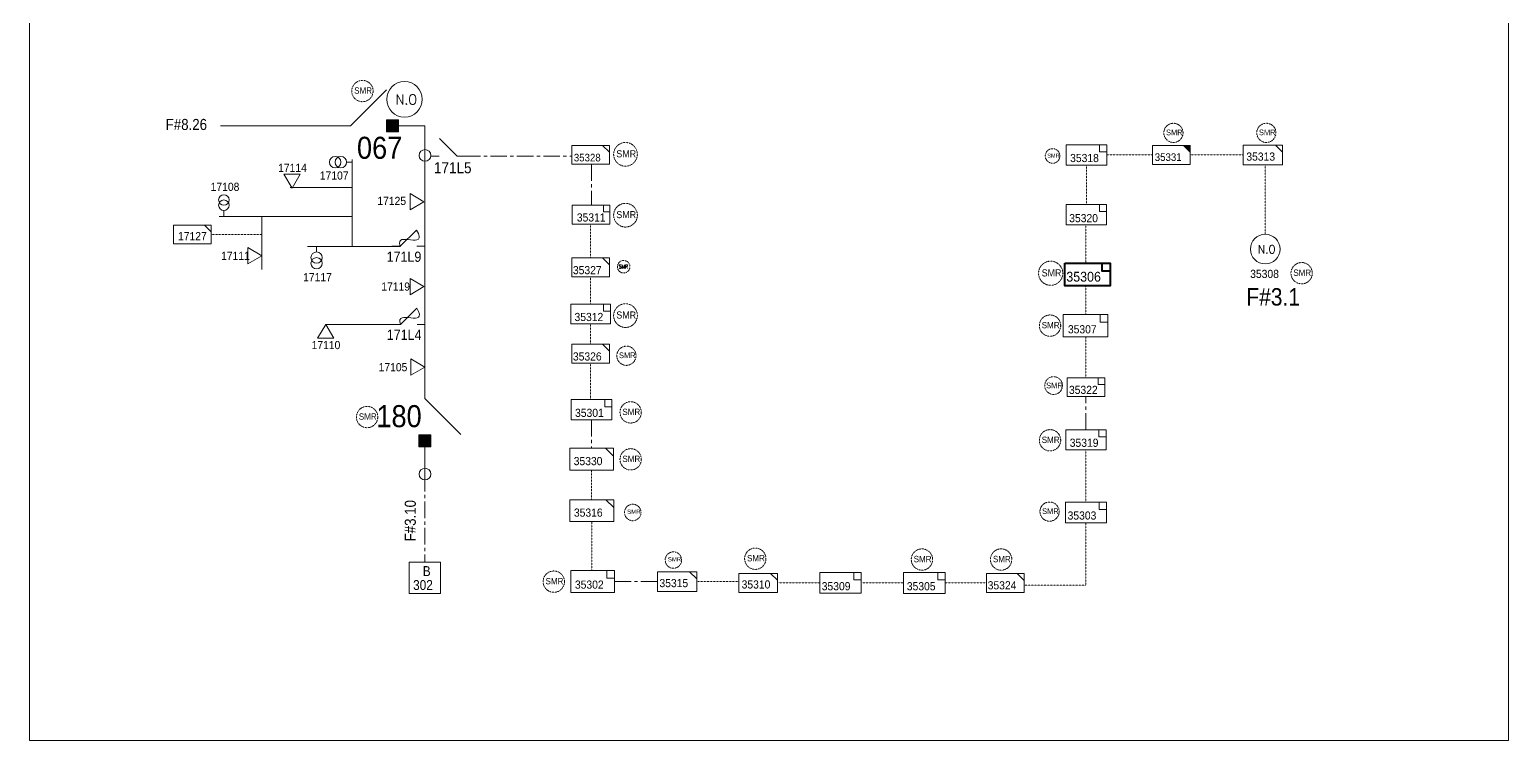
# Model space of a CAD drawing. Header units: metres. Extents: x 65984 to 144644, y -19036 to 23726.
# Drawn here: x 111654 to 112635, y 9140 to 9612 of the extents above; entities that cross this region are included whole.
import ezdxf
from ezdxf.enums import TextEntityAlignment as Align

# ---------------------------------------------------------------- set-up
doc = ezdxf.new("R2010")
doc.units = ezdxf.units.M
doc.header["$MEASUREMENT"] = 0
doc.linetypes.add('( Center )', pattern=[2, 1.25, -0.25, 0.25, -0.25])
doc.linetypes.add('DGN Style 3', pattern=[0.013877, 0, -0.013877])
doc.layers.get('0').update_dxf_attribs({"color": 95, "lineweight": 40})
for name, color, linetype, lineweight in [('ABS', 7, 'Continuous', 40), ('ABS NUMBER', 112, 'Continuous', 30), ('d_fco', 5, 'Continuous', 40), ('d_fco text', 95, 'Continuous', 40), ('d_oh branch', 94, 'Continuous', 40), ('d_tf', 1, 'Continuous', 40), ('d_tf no', 6, 'Continuous', 40), ('d_tf_200', 1, 'Continuous', 40), ('d_ug cable', 95, 'Continuous', 40), ('FDR  1  05', 172, 'Continuous', 40), ('FDR  1  16', 234, 'Continuous', 40), ('GRID STATION 01', 7, 'Continuous', 40), ('O H MAIN FEEDER', 4, 'Continuous', 100), ('SW N O', 114, 'Continuous', 30)]:
    doc.layers.add(name, color=color, linetype=linetype, lineweight=lineweight)
doc.styles.add('NASKHF', font='naskhf.shx', dxfattribs={"height": 8})
doc.styles.add('Style-Arial', font='arial.ttf')
doc.styles.add('Style-msdefault', font='msdefault.shx')
doc.styles.add('Style-STANDARD', font='STANDARD.shx')

# ---------------------------------------------------------------- blocks, each defined once
blk = doc.blocks.new('ABS2_1_1')
at = {"color": 0, "linetype": 'ByBlock', "lineweight": -2, "ltscale": 500}
for q in [(-29900, 43500), (0, 0)]:
    blk.add_line((0, 13600), q, dxfattribs=at)
at = {"color": 0, "linetype": 'ByBlock', "lineweight": -2, "ltscale": 500, "flags": 128}
for points in [[(5000, 43600), (-5000, 43600), (-5000, 53600), (5000, 53600)], [(3791, 49653), (3791, 49653), (3791, 49653)]]:
    blk.add_lwpolyline(points, close=True, dxfattribs=at)
at = {"color": 0, "linetype": 'ByBlock', "lineweight": -2, "ltscale": 500}
for points in [[(5000, 43600), (-5000, 43600), (5000, 53600), (-5000, 53600)], [(3791, 49653), (3791, 49653), (3791, 49653)]]:
    blk.add_solid(points, dxfattribs=at)
blk = doc.blocks.new('*U1078')
at = {"layer": 'd_fco', "color": 120, "linetype": 'Continuous', "lineweight": 13}
blk.add_line((-4.6, 4.2), (-10.1, 4.2), dxfattribs=at)
at = {"layer": 'd_fco', "color": 120, "linetype": 'Continuous', "lineweight": 13, "flags": 128}
blk.add_lwpolyline([(13, 4.2), (7.1, 4.2), (-4.4, -7.3)], dxfattribs=at)
at = {"layer": 'd_fco', "color": 120, "linetype": 'Continuous', "lineweight": 13}
blk.add_open_spline([(-4.4, -7.3), (-13, 7.7), (11.6, -7.7), (7.1, 4.2)], degree=3, dxfattribs=at)
blk = doc.blocks.new('TFU_101')
at = {"layer": 'd_tf_200', "color": 120, "linetype": 'Continuous', "lineweight": 13}
blk.add_line((0, 10), (0, 0), dxfattribs=at)
for centre in [(0, 30), (0, 20)]:
    blk.add_circle(centre, 10, dxfattribs=at)
blk = doc.blocks.new('*U1012')
at = {"layer": 'd_fco', "color": 7, "linetype": 'Continuous', "lineweight": 13}
blk.add_line((-4.6, 4.2), (-10.1, 4.2), dxfattribs=at)
at = {"layer": 'd_fco', "color": 7, "linetype": 'Continuous', "lineweight": 13, "flags": 128}
blk.add_lwpolyline([(13, 4.2), (7.1, 4.2), (-4.4, -7.3)], dxfattribs=at)
at = {"layer": 'd_fco', "color": 7, "linetype": 'Continuous', "lineweight": 13}
blk.add_open_spline([(-4.4, -7.3), (-13, 7.7), (11.6, -7.7), (7.1, 4.2)], degree=3, dxfattribs=at)
blk = doc.blocks.new('*U1095')
at = {"layer": 'd_fco', "color": 7, "linetype": 'Continuous', "lineweight": 13}
blk.add_line((-4.25, -4), (-8.12, -4), dxfattribs=at)
at = {"layer": 'd_fco', "color": 7, "linetype": 'Continuous', "lineweight": 13, "extrusion": (0, 0, -1), "flags": 128}
blk.add_lwpolyline([(-8.09, -4), (-3.93, -4), (4.1, 4.03)], dxfattribs=at)
blk = doc.blocks.new('TF3')
at = {"color": 0, "linetype": 'ByBlock', "lineweight": -2}
for p, q in [((11.3, 9), (18.3, 9)), ((18.3, 9), (18.3, 2))]:
    blk.add_line(p, q, dxfattribs=at)
at = {"color": 0, "linetype": 'ByBlock', "lineweight": -2, "flags": 128}
blk.add_lwpolyline([(18.3, 2), (11.3, 2), (11.3, 9)], dxfattribs=at)
at = {"color": 0, "linetype": 'ByBlock', "lineweight": -2}
blk.add_3dface([(-21.7, 9), (18.3, 9), (18.3, -11), (-21.7, -11)], dxfattribs=at)
blk = doc.blocks.new('TF_8')
at = {"color": 0, "linetype": 'ByBlock', "lineweight": -2}
blk.add_line((6.3, 4.95), (9.9, 1.35), dxfattribs=at)
blk.add_3dface([(-10.1, 4.95), (9.9, 4.95), (9.9, -5.05), (-10.1, -5.05)], dxfattribs=at)
blk = doc.blocks.new('exist.us-1000kva')
at = {"color": 0, "linetype": 'ByBlock', "lineweight": -2, "flags": 128}
blk.add_lwpolyline([(40, 12.9), (32.8, 20), (40, 20)], close=True, dxfattribs=at)
at = {"color": 0, "linetype": 'ByBlock', "lineweight": -2, "extrusion": (0, 0, -1)}
blk.add_solid([(-40, 12.9), (-32.8, 20), (-40, 20)], dxfattribs=at)
at = {"color": 0, "linetype": 'ByBlock', "lineweight": -2, "xscale": 2, "yscale": 2}
blk.add_blockref('TF_8', (20.2, 10.1), dxfattribs=at)
blk = doc.blocks.new('*U1383')
at = {"layer": 'FDR  1  05', "color": 2, "linetype": 'Continuous', "lineweight": 40, "xscale": 0.4266530155163069, "yscale": 0.4266530155163069, "zscale": 0.108207124560546, "rotation": 359.9999999999999}
blk.add_blockref('TF3', (0.73, 0.54), dxfattribs=at)
at = {"layer": 'd_tf no', "color": 2, "linetype": 'Continuous', "lineweight": 40, "style": 'Style-msdefault', "width": 0.945946}
blk.add_text('35306', height=3.7, dxfattribs=at).set_placement((-7.99, 1.17), align=Align.TOP_LEFT)
blk = doc.blocks.new('*U1465')
at = {"layer": 'SW N O', "color": 3, "lineweight": 13, "ltscale": 0.426762}
blk.add_circle((0, 0), 16.8, dxfattribs=at)
at = {"layer": 'SW N O', "color": 3, "lineweight": 13, "style": 'Style-STANDARD'}
blk.add_text('N.O', height=9.6, dxfattribs=at).set_placement((1.7, -0.2), align=Align.MIDDLE_CENTER)
blk = doc.blocks.new('TRA1_1156')
at = {"layer": 'd_tf', "color": 120, "linetype": 'Continuous', "lineweight": 13, "ltscale": 0.000346056, "flags": 128}
blk.add_lwpolyline([(10, -17), (0, 0), (-10, -17)], close=True, dxfattribs=at)
blk = doc.blocks.new('TRA1_1155')
at = {"layer": 'd_tf', "color": 120, "linetype": 'Continuous', "lineweight": 13, "ltscale": 0.000346056, "xscale": 1.000046566207833, "yscale": 1.000046566207833, "zscale": 1.000046566207833, "rotation": 180}
blk.add_blockref('TRA1_1156', (0, 0), dxfattribs=at)
blk = doc.blocks.new('TRA1_1158')
at = {"layer": 'd_tf', "color": 120, "linetype": 'Continuous', "lineweight": 13, "ltscale": 0.000346056, "extrusion": (0, 0, -1), "flags": 128}
blk.add_lwpolyline([(-10, -17), (0, 0), (10, -17)], close=True, dxfattribs=at)
blk = doc.blocks.new('TRA1_1157')
at = {"layer": 'd_tf', "color": 120, "linetype": 'Continuous', "lineweight": 13, "ltscale": 0.000346056, "xscale": 1.000046566207833, "yscale": 1.000046566207833, "zscale": 1.000046566207833, "rotation": 180}
blk.add_blockref('TRA1_1158', (0, 0), dxfattribs=at)
blk = doc.blocks.new('*U3001')
at = {"layer": 'FDR  1  05', "color": 120, "linetype": 'Continuous', "lineweight": 13, "flags": 128}
blk.add_lwpolyline([(20, 10), (20, 2.8), (12.8, 10)], close=True, dxfattribs=at)
at = {"layer": 'FDR  1  05', "color": 120, "linetype": 'Continuous', "lineweight": 13, "xscale": 2, "yscale": 2, "rotation": 359.9999999999999}
blk.add_blockref('TF_8', (0.2, 0.1), dxfattribs=at)
blk = doc.blocks.new('*U2767')
at = {"layer": 'FDR  1  05', "color": 2, "linetype": 'Continuous', "lineweight": 13, "flags": 128}
blk.add_lwpolyline([(8.53, 4.26), (8.53, 1.19), (5.45, 4.26)], dxfattribs=at)
blk.add_lwpolyline([(5.45, 4.26), (8.53, 4.26), (8.53, 1.19)], close=True, dxfattribs=at)
at = {"layer": 'FDR  1  05', "color": 2, "linetype": 'Continuous', "lineweight": 13, "xscale": 0.8535245333131425, "yscale": 0.8535245333131425, "zscale": 0.4267622666565712, "rotation": 359.9999999999999}
blk.add_blockref('TF_8', (0.08, 0.04), dxfattribs=at)
blk = doc.blocks.new('*U4069')
at = {"layer": 'SW N O', "color": 3, "lineweight": 13, "ltscale": 0.426762}
blk.add_circle((0, 0), 16.8, dxfattribs=at)
at = {"layer": 'SW N O', "color": 3, "lineweight": 13, "style": 'Style-STANDARD'}
blk.add_text('N.O', height=9.6, dxfattribs=at).set_placement((1.7, -0.2), align=Align.MIDDLE_CENTER)

msp = doc.modelspace()

# ---------------------------------------------------------------- linework, layer by layer
at = {"layer": 'd_oh branch', "color": 120, "linetype": 'Continuous', "lineweight": 13}
for p, q in [((111868.08, 9467.85), (111868.08, 9525.55)), ((111826.93, 9506.88), (111868.08, 9506.88)), ((111779.9, 9487.65), (111868.08, 9487.65)), ((111808.13, 9452.52), (111808.13, 9487.65)), ((111838.38, 9467.85), (111900.04, 9467.85)), ((111850.52, 9416.04), (111895.51, 9416.04))]:
    msp.add_line(p, q, dxfattribs=at)
at = {"layer": 'd_ug cable', "color": 120, "linetype": 'DGN Style 3', "lineweight": 13, "flags": 128}
for points in [[(112368.43, 9528.5), (112398.53, 9528.5)], [(112423.77, 9528.5), (112458.82, 9528.5)], [(112354.99, 9495.62), (112354.99, 9521.78)], [(112473.48, 9521.53), (112473.48, 9476.19)], [(111774.58, 9475.7), (111808.13, 9475.7)], [(112026.17, 9482.57), (112026.17, 9460.13)], [(112354.67, 9456.05), (112354.67, 9482.21)], [(112026.17, 9447.63), (112026.17, 9429.44)], [(112354.67, 9423.09), (112354.67, 9442.1)], [(112026.17, 9416.27), (112026.17, 9402.85)], [(112354.67, 9380.6), (112354.67, 9407.65)], [(112026.17, 9390.35), (112026.17, 9366.44)], [(112354.67, 9332.79), (112354.67, 9298.06)], [(112026.87, 9299.7), (112026.87, 9319.38)], [(112026.99, 9252.6), (112026.99, 9285.19)], [(112354.67, 9284.44), (112354.63, 9242.91)], [(112026.99, 9237.99), (112026.99, 9238.01)], [(112097.2, 9245.54), (112124.59, 9245.54)], [(112150.79, 9244.45), (112178.18, 9244.45)], [(112206.24, 9244.45), (112233.63, 9244.45)], [(112261.23, 9244.45), (112288.62, 9244.45)], [(112313.67, 9242.91), (112354.63, 9242.91)]]:
    msp.add_lwpolyline(points, dxfattribs=at)
at = {"layer": 'd_ug cable', "color": 1, "linetype": 'DGN Style 3', "lineweight": 13}
for centre, radius in [((111874.9, 9570.91), 7.08), ((112049.34, 9528.91), 7.86), ((112049.34, 9488.53), 7.86), ((112049.34, 9421.91), 7.86), ((111877.98, 9354.57), 7.08), ((112054.16, 9291.24), 5.46), ((112081.11, 9259.65), 5.46)]:
    msp.add_circle(centre, radius, dxfattribs=at)
at = {"layer": 'd_ug cable', "color": 2, "linetype": 'DGN Style 3', "lineweight": 13}
for centre, radius in [((112412.69, 9543.15), 6.37), ((112474.31, 9543.15), 6.37), ((112332.56, 9527.82), 4.85), ((112048.14, 9454.29), 4.14), ((112331.27, 9450), 8.02), ((112497.69, 9450.03), 7.08), ((112330.85, 9415.24), 7.08), ((112049.96, 9395.24), 6.37), ((112333.24, 9375.45), 5.89), ((112052.76, 9357.67), 7.08), ((112330.85, 9339.15), 7.08), ((112052.76, 9326.51), 7.08), ((112330.53, 9291.82), 6.37), ((112135.42, 9260.55), 7.08), ((112245.91, 9260.01), 7.08), ((112298.44, 9260.01), 7.08), ((112001.79, 9245.34), 7.08)]:
    msp.add_circle(centre, radius, dxfattribs=at)
at = {"layer": 'FDR  1  16', "color": 120, "linetype": '( Center )', "lineweight": 13, "ltscale": 8.7846}
for p, q in [((112354.67, 9346.11), (112354.67, 9368.1)), ((112026.87, 9352.63), (112026.87, 9333.89)), ((112042.03, 9245.4), (112070.53, 9245.4))]:
    msp.add_line(p, q, dxfattribs=at)
at = {"layer": 'FDR  1  16', "color": 120, "linetype": '( Center )', "lineweight": 13, "ltscale": 8.7846, "flags": 128}
for points in [[(111942.2, 9527.64), (112013.67, 9527.64)], [(112026.85, 9522.28), (112026.85, 9495.17)], [(111916.25, 9316.09), (111916.25, 9316.09), (111916.25, 9258.2)]]:
    msp.add_lwpolyline(points, dxfattribs=at)
at = {"layer": 'GRID STATION 01', "color": 1, "lineweight": 13, "ltscale": 0.379284, "flags": 128}
msp.add_lwpolyline([(111926.64, 9258.2), (111905.86, 9258.2), (111905.86, 9237.42), (111926.64, 9237.42)], close=True, dxfattribs=at)
at = {"layer": 'O H MAIN FEEDER', "color": 234, "lineweight": 13, "ltscale": 43.923}
msp.add_line((111856.83, 9547.89), (111780.86, 9547.89), dxfattribs=at)
at = {"layer": 'O H MAIN FEEDER', "color": 120, "lineweight": 13, "ltscale": 0.714928}
for p, q in [((111898.9, 9547.89), (111916.25, 9547.89)), ((111916.25, 9376.51), (111916.25, 9547.89)), ((111916.25, 9316.09), (111916.25, 9340.77))]:
    msp.add_line(p, q, dxfattribs=at)
at = {"layer": 'O H MAIN FEEDER', "color": 140, "linetype": 'Continuous', "lineweight": 13, "flags": 128}
msp.add_lwpolyline([(111654.17, 9758.45), (112634.82, 9758.45), (112634.82, 9139.95), (111654.17, 9139.95)], close=True, dxfattribs=at)
at = {"layer": 'O H MAIN FEEDER', "color": 120, "lineweight": 13, "ltscale": 0.714928}
for centre in [(111916.41, 9528.17), (111916.41, 9316.7)]:
    msp.add_circle(centre, 3.89, dxfattribs=at)

# ---------------------------------------------------------------- block references
at = {"layer": 'ABS', "color": 2, "linetype": 'Continuous', "lineweight": 13, "ltscale": 1.190142, "xscale": 0.0007973960743554503, "yscale": 0.0007973960743554503, "zscale": 0.0005280611300687443}
for p, rotation in [((111856.16, 9547.89), 269.9999928006755), ((111916.25, 9377.64), 179.9999928006755)]:
    msp.add_blockref('ABS2_1_1', p, dxfattribs=dict(at, rotation=rotation))
at = {"layer": 'd_fco', "color": 7, "linetype": 'Continuous', "lineweight": 13, "xscale": 1.464100000000001, "yscale": 1.464100000000001, "zscale": 1.464100000000001}
msp.add_blockref('*U1095', (111932.02, 9533.5), dxfattribs=at)
at = {"layer": 'd_fco', "color": 7, "linetype": 'Continuous', "lineweight": 13, "xscale": 0.9420537050831042, "yscale": 0.9420537050831042, "zscale": 0.9420537050831042, "rotation": 180.0000000006002}
msp.add_blockref('*U1012', (111906.7, 9471.82), dxfattribs=at)
at = {"layer": 'd_fco', "color": 120, "linetype": 'Continuous', "lineweight": 13, "xscale": 0.9420537050831042, "yscale": 0.9420537050831042, "zscale": 0.9420537050831042, "rotation": 180.0000000006002}
msp.add_blockref('*U1078', (111906.83, 9420.02), dxfattribs=at)
at = {"layer": 'd_tf', "color": 120, "linetype": 'Continuous', "lineweight": 13, "ltscale": 0.000346056, "extrusion": (0, 0, -1)}
for name, p, xscale, yscale, zscale, rotation in [('TRA1_1155', (-111828.2, 9506.43), 0.5417170000000001, 0.5417170000000001, 0.5417170000000001, 359.9999999999999), ('TRA1_1155', (-111828.2, 9506.43), 0.5417170000000001, 0.5417170000000001, 0.5417170000000001, 359.9999999999999), ('TRA1_1155', (-111808.13, 9461.58), 0.5417170000000001, 0.5417170000000001, 0.5417170000000001, 269.9999999999999), ('TRA1_1157', (-111916.23, 9387.68), 0.5417169999999998, 0.5417169999999998, 0.5417169999999998, 270.0000072001345)]:
    msp.add_blockref(name, p, dxfattribs=dict(at, xscale=xscale, yscale=yscale, zscale=zscale, rotation=rotation))
at = {"layer": 'd_tf', "color": 120, "linetype": 'Continuous', "lineweight": 13, "ltscale": 0.000346056, "xscale": 0.5417170000000001, "yscale": 0.5417170000000001, "zscale": 0.5417170000000001}
for p, rotation in [((111915.7, 9497.46), 89.99999999999997), ((111915.7, 9441.15), 89.99999999999997), ((111850.54, 9416.04), 179.9999999995632)]:
    msp.add_blockref('TRA1_1155', p, dxfattribs=dict(at, rotation=rotation))
at = {"layer": 'd_tf_200', "color": 120, "linetype": 'Continuous', "lineweight": 13}
for p, xscale, yscale, zscale, rotation in [((111868.08, 9523.73), 0.3748935807671313, 0.3748935807671313, 0.3748935807671313, 89.9999999999999), ((111783.03, 9488.15), 0.3497804727115406, 0.3497804727115406, 0.3497804727115406, 359.9999999999999), ((111844.5, 9467.85), 0.3748935807671313, 0.3748935807671313, 0.3748935807671313, 179.9999999999999)]:
    msp.add_blockref('TFU_101', p, dxfattribs=dict(at, xscale=xscale, yscale=yscale, zscale=zscale, rotation=rotation))
at = {"layer": 'FDR  1  05', "color": 2, "linetype": 'Continuous', "lineweight": 13, "xscale": 1.464100000000001, "yscale": 1.464100000000001, "zscale": 1.464100000000001}
for p in [(112026.18, 9528.53), (112026.18, 9453.88), (112026.18, 9396.61), (112301.13, 9244.45)]:
    msp.add_blockref('*U2767', p, dxfattribs=at)
at = {"layer": 'FDR  1  05', "color": 2, "linetype": 'Continuous', "lineweight": 13, "rotation": 359.9999999999999}
for name, p, xscale, yscale, zscale in [('TF3', (112356.13, 9529.17), 0.6721949753846271, 0.6721949753846271, 0.1904459390297026), ('exist.us-1000kva', (112398.78, 9522.25), 0.6248226346118861, 0.6248226346118861, 0.6248226346118861), ('TF_8', (112472.05, 9528.5), 1.310069730644324, 1.310069730644324, 0.6248226346118861), ('TF3', (112027.63, 9489.55), 0.6246626800174251, 0.6246626800174251, 0.1904459390297026), ('TF3', (112027.32, 9423.58), 0.6589491706295049, 0.6589491706295049, 0.1904459390297026), ('TF3', (112355.66, 9416.02), 0.7440622082769152, 0.7440622082769152, 0.1904459390297026), ('TF3', (112355.73, 9374.97), 0.6246626800174251, 0.6246626800174251, 0.1904459390297026), ('TF3', (112028.02, 9360.06), 0.6749895036612784, 0.6749895036612784, 0.1904459390297026), ('TF3', (112355.8, 9340.12), 0.6660272110331695, 0.6660272110331695, 0.1904459390297026), ('TF_8', (112027.02, 9326.71), 1.451169455020906, 1.451169455020906, 0.6248226346118861), ('TF_8', (112027.13, 9292.52), 1.451169455020906, 1.451169455020906, 0.6248226346118861), ('TF3', (112355.83, 9291.93), 0.6808840309937857, 0.6808840309937857, 0.1904459390297026), ('TF3', (112028.8, 9246.12), 0.7229126281664278, 0.7229126281664278, 0.1904459390297026), ('TF_8', (112083.68, 9245.46), 1.302615584151575, 1.302615584151575, 0.6248226346118861), ('TF_8', (112137.51, 9244.51), 1.278992662565325, 1.278992662565325, 0.6248226346118861), ('TF3', (112248.61, 9245.14), 0.6900390664918382, 0.6900390664918382, 0.1904459390297026)]:
    msp.add_blockref(name, p, dxfattribs=dict(at, xscale=xscale, yscale=yscale, zscale=zscale))
at = {"layer": 'FDR  1  05', "color": 111, "linetype": 'Continuous', "lineweight": 13, "xscale": 0.6694316731140499, "yscale": 0.6694316731140499, "zscale": 0.1904459390297026, "rotation": 359.9999999999999}
msp.add_blockref('TF3', (112356.13, 9489.59), dxfattribs=at)
at = {"layer": 'FDR  1  05', "color": 120, "linetype": 'Continuous', "lineweight": 13, "xscale": 0.6248226346118861, "yscale": 0.6248226346118861, "zscale": 0.6248226346118861}
msp.add_blockref('*U3001', (111762.09, 9475.72), dxfattribs=at)
at = {"layer": 'FDR  1  05', "color": 2, "linetype": 'Continuous', "lineweight": 40, "xscale": 1.760012936330647, "yscale": 1.760012936330647, "zscale": 1.760012936330647}
msp.add_blockref('*U1383', (112355.73, 9448.89), dxfattribs=at)
at = {"layer": 'FDR  1  05', "color": 120, "linetype": 'Continuous', "lineweight": 13, "xscale": 0.68606476194557, "yscale": 0.68606476194557, "zscale": 0.1904459390297026, "rotation": 359.9999999999999}
msp.add_blockref('TF3', (112193.07, 9245.13), dxfattribs=at)
at = {"layer": 'SW N O', "color": 3, "lineweight": 13}
for name, p, xscale, yscale, zscale in [('*U1465', (111902.82, 9565.43), 0.7021699224138787, 0.7021699224138787, 0.7021699224138787), ('*U4069', (112473.56, 9466.01), 0.5843641890238731, 0.5843641890238731, 0.5843641890238731)]:
    msp.add_blockref(name, p, dxfattribs=dict(at, xscale=xscale, yscale=yscale, zscale=zscale))

# ---------------------------------------------------------------- texts
at = {"layer": 'ABS NUMBER', "color": 2, "lineweight": 13, "style": 'Style-Arial', "width": 0.88}
for s, p in [('067', (111901.31, 9525.93)), ('180', (111914.19, 9347.83))]:
    msp.add_text(s, height=14.641, dxfattribs=at).set_placement(p, align=Align.RIGHT)
at = {"layer": 'd_fco text', "color": 7, "linetype": 'Continuous', "lineweight": 13, "style": 'Style-msdefault', "width": 0.916667}
for s, height, p in [('171L5', 7.318, (111947.25, 9516.34)), ('171L9', 6.759, (111913.96, 9457.59))]:
    msp.add_text(s, height=height, dxfattribs=at).set_placement(p, align=Align.RIGHT)
at = {"layer": 'd_fco text', "color": 120, "linetype": 'Continuous', "lineweight": 13, "style": 'Style-msdefault', "width": 0.916667}
msp.add_text('171L4', height=6.759, dxfattribs=at).set_placement((111914.08, 9405.79), align=Align.RIGHT)
at = {"layer": 'd_tf no', "color": 120, "linetype": 'Continuous', "lineweight": 13, "style": 'Style-msdefault', "width": 0.945946}
for s, p in [('17114', (111818.97, 9522.62)), ('17108', (111774.24, 9510.06)), ('17125', (111884.78, 9500.71)), ('17127', (111752.6, 9477.34)), ('17111', (111781.14, 9464.21)), ('17117', (111835.56, 9450.1)), ('17119', (111887.4, 9443.87)), ('17110', (111841.18, 9405.05)), ('17105', (111885.62, 9390.36)), ('35309', (112179.47, 9245.02))]:
    msp.add_text(s, height=5.417, dxfattribs=at).set_placement(p, align=Align.TOP_LEFT)
at = {"layer": 'd_tf no', "color": 2, "linetype": 'Continuous', "lineweight": 13, "style": 'Style-msdefault', "width": 0.945946}
for s, height, p in [('35328', 5.064, (112015.08, 9529.27)), ('35318', 5.417, (112344.18, 9529.18)), ('35331', 5.065, (112400.3, 9529.6)), ('35313', 5.417, (112461.03, 9530.13)), ('35311', 5.417, (112017.07, 9489.74)), ('35327', 5.417, (112014.47, 9454.76)), ('35308', 5.417, (112463.58, 9452.28)), ('35312', 5.417, (112015.54, 9423.68)), ('35307', 5.417, (112342.7, 9415.53)), ('35326', 5.417, (112014.47, 9397.49)), ('35322', 5.417, (112343.4, 9375.32)), ('35301', 5.417, (112015.89, 9360.08)), ('35319', 5.417, (112343.93, 9340.22)), ('35330', 5.417, (112015.01, 9328.05)), ('35316', 5.417, (112015.13, 9293.86)), ('35303', 5.417, (112342.5, 9291.94)), ('35302', 5.417, (112015.8, 9246.08)), ('35315', 5.417, (112071.85, 9247.09)), ('35310', 5.417, (112126.35, 9246.19)), ('35305', 5.417, (112235.9, 9245)), ('35324', 5.417, (112289.51, 9245.62))]:
    msp.add_text(s, height=height, dxfattribs=at).set_placement(p, align=Align.TOP_LEFT)
at = {"layer": 'd_tf no', "color": 1, "linetype": 'Continuous', "lineweight": 40, "style": 'Style-msdefault', "width": 0.945946}
for height, p in [(2.664, (112329.05, 9529.37)), (3.82, (112328.26, 9377.44))]:
    msp.add_text('SMR', height=height, dxfattribs=at).set_placement(p, align=Align.TOP_LEFT)
at = {"layer": 'd_tf no', "color": 120, "linetype": 'Continuous', "lineweight": 40, "style": 'Style-msdefault', "width": 0.945946}
msp.add_text('17107', height=5.417, dxfattribs=at).set_placement((111846.65, 9517.56), align=Align.TOP_LEFT)
at = {"layer": 'd_tf no', "color": 111, "linetype": 'Continuous', "lineweight": 13, "style": 'Style-msdefault', "width": 0.945946}
msp.add_text('35320', height=5.417, dxfattribs=at).set_placement((112343.57, 9489.27), align=Align.TOP_LEFT)
at = {"layer": 'd_tf no', "color": 2, "linetype": 'Continuous', "lineweight": 40, "attachment_point": 1, "style": 'NASKHF'}
for insert, char_height in [((111869.43, 9573.35), 4.2081), ((112043.25, 9531.62), 4.6757), ((112043.25, 9491.24), 4.6757), ((112043.25, 9424.62), 4.6757), ((111872.5, 9357.01), 4.2081)]:
    msp.add_mtext('\\Fmsdefault;\\H1x;\\W0.945946;SMR^I', dxfattribs=dict(at, insert=insert, char_height=char_height))
at = {"layer": 'd_tf no', "color": 1, "linetype": 'Continuous', "lineweight": 40, "attachment_point": 1, "style": 'NASKHF'}
for insert, char_height in [((112407.77, 9545.35), 3.7873), ((112469.38, 9545.35), 3.7873), ((112492.21, 9452.47), 4.2081), ((112325.37, 9417.68), 4.2081), ((112045.03, 9397.44), 3.7873), ((112047.28, 9360.11), 4.2081), ((112325.37, 9341.58), 4.2081), ((112047.28, 9328.95), 4.2081), ((112325.6, 9294.01), 3.7873), ((112129.94, 9262.99), 4.2081), ((112240.44, 9262.45), 4.2081), ((112292.97, 9262.45), 4.2081), ((111996.31, 9247.77), 4.2081)]:
    msp.add_mtext('\\Fmsdefault;\\H1x;\\W0.945946;SMR^I', dxfattribs=dict(at, insert=insert, char_height=char_height))
at = {"layer": 'd_tf no', "color": 1, "linetype": 'Continuous', "lineweight": 40, "ltscale": 0.729, "insert": (112047.92, 9454.42), "char_height": 2.379, "attachment_point": 5, "line_spacing_factor": 1.2, "style": 'Style-STANDARD'}
msp.add_mtext('\\H1x;\\W0.909091;SMR\\P', dxfattribs=at)
at = {"layer": 'd_tf no', "color": 1, "lineweight": 13, "insert": (112325.34, 9452.62), "char_height": 4.7493, "attachment_point": 1, "style": 'NASKHF'}
msp.add_mtext('\\Fmsdefault;\\H1x;\\W0.925;SMR\\P', dxfattribs=at)
at = {"layer": 'd_tf no', "color": 2, "lineweight": 13, "char_height": 2.8143, "attachment_point": 1, "style": 'NASKHF'}
for insert in [(112050.47, 9293.17), (112077.43, 9261.58)]:
    msp.add_mtext('\\Fmsdefault;\\H1x;\\W0.925;SMR\\P', dxfattribs=dict(at, insert=insert))
at = {"layer": 'GRID STATION 01', "color": 55, "linetype": 'Continuous', "lineweight": 13, "style": 'Style-msdefault', "width": 0.9}
msp.add_text('F#8.26', height=7.321, dxfattribs=at).set_placement((111744.43, 9552.41), align=Align.TOP_LEFT)
msp.add_text('F#3.1', height=11.555, dxfattribs=at).set_placement((112496.59, 9428.56), align=Align.RIGHT)
at = {"layer": 'GRID STATION 01', "linetype": 'Continuous', "lineweight": 13, "style": 'Style-msdefault', "width": 0.9}
msp.add_text('F#3.10', height=7.321, rotation=90, dxfattribs=at).set_placement((111902.96, 9272.07), align=Align.TOP_LEFT)
at = {"layer": 'GRID STATION 01', "linetype": 'Continuous', "lineweight": 13, "style": 'Style-msdefault', "width": 0.888889}
for s, height, p in [('B', 6.59, (111914.91, 9255.63)), ('302', 6.588, (111908.51, 9246.39))]:
    msp.add_text(s, height=height, dxfattribs=at).set_placement(p, align=Align.TOP_LEFT)

doc.saveas('drawing.dxf')
